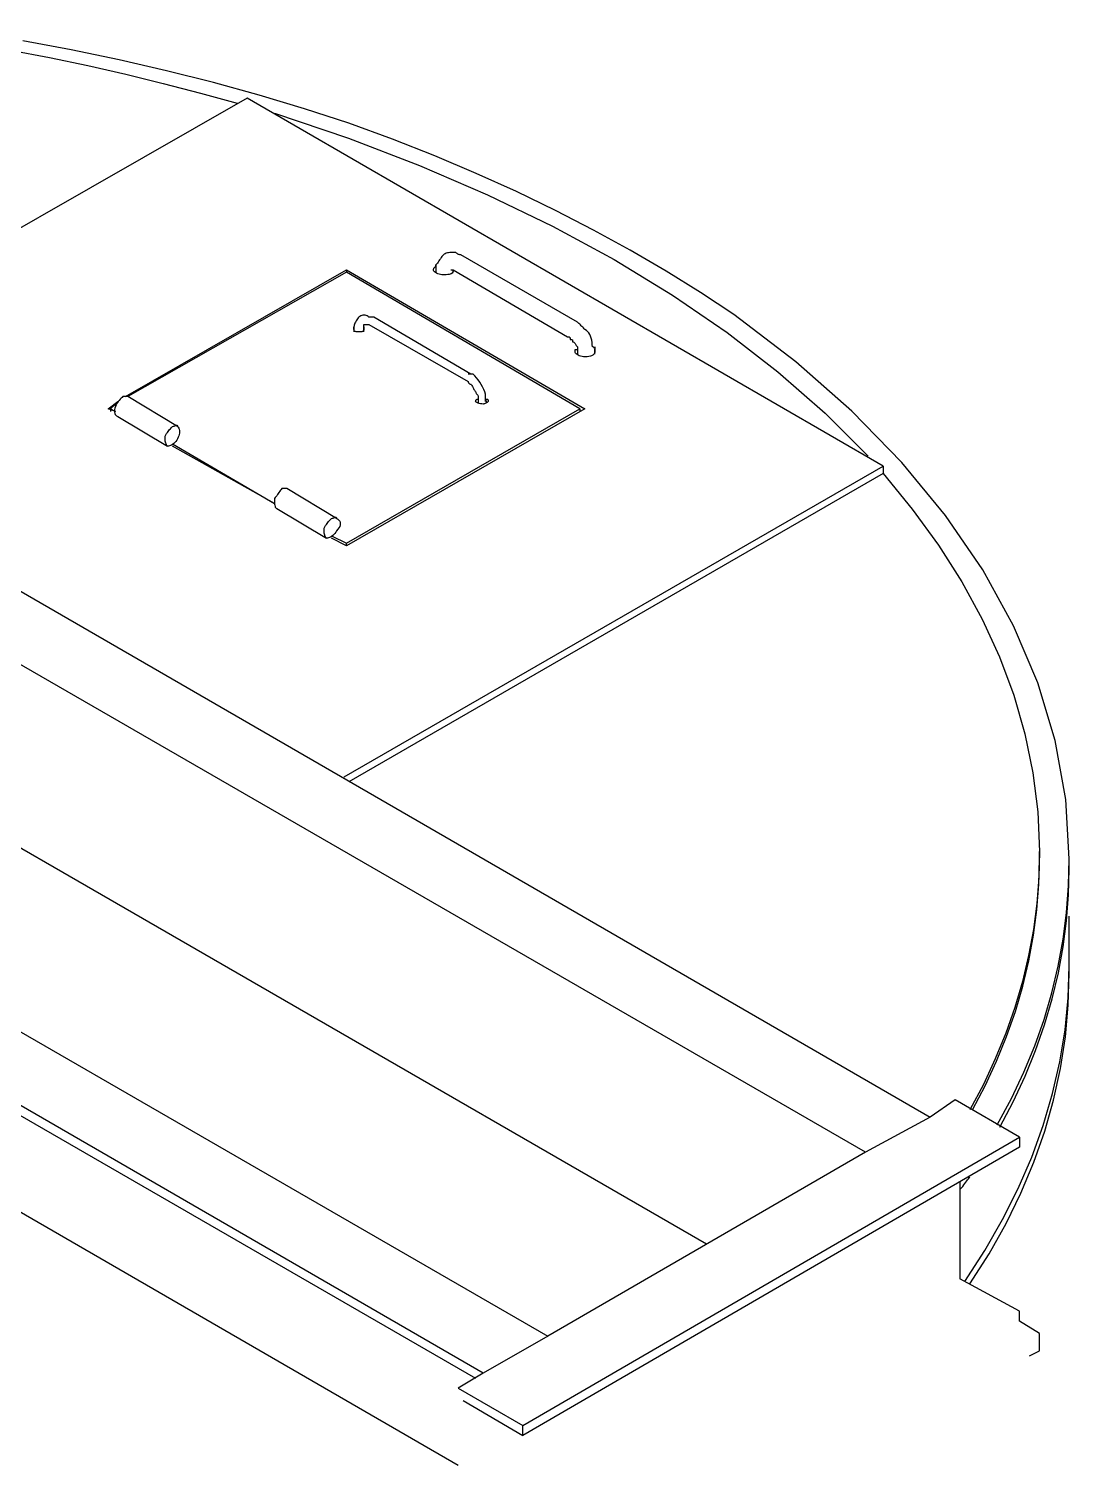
# Model space of a CAD drawing. Header units: metres. Extents: x 20 to 415, y 5 to 292.
# Drawn here: x 178.26 to 185.28, y 112.05 to 121.74 of the extents above; entities that cross this region are included whole.
import ezdxf

# ---------------------------------------------------------------- set-up
doc = ezdxf.new("R2010")
doc.units = ezdxf.units.M
doc.layers.add('ОБОРУДОВАНИЕ', color=8, linetype='Continuous')

msp = doc.modelspace()

# ---------------------------------------------------------------- linework, layer by layer
at = {"layer": 'ОБОРУДОВАНИЕ'}
for points in [[(177.0703, 121.7353), (177.3408, 121.7072), (177.6092, 121.6735), (177.8754, 121.6341), (178.1394, 121.5897), (178.4009, 121.5405), (178.6598, 121.4867), (178.9161, 121.4287), (179.1697, 121.3669), (179.4205, 121.3013), (179.6684, 121.2325)], [(185.2836, 116.1368), (185.2596, 116.5374), (185.1882, 116.9339), (185.0704, 117.3248), (184.9071, 117.7089), (184.6991, 118.0854), (184.4474, 118.4528), (184.1527, 118.81), (183.8161, 119.1557), (183.4385, 119.4885), (183.0208, 119.8077), (182.7955, 119.9565), (182.5623, 120.1012), (182.3213, 120.2417), (182.0725, 120.3779), (181.8161, 120.5097), (181.5521, 120.6369), (181.2805, 120.7594), (181.0018, 120.8773), (180.7158, 120.9902), (180.4227, 121.0984), (180.123, 121.1959), (179.8177, 121.2874), (179.5073, 121.3729), (179.192, 121.4524), (178.8722, 121.5258), (178.5484, 121.5932), (178.221, 121.6545)], [(179.7354, 121.266), (176.9194, 119.6568)], [(184.0265, 118.7852), (179.7354, 121.266)], [(179.9198, 121.1654), (180.4185, 120.9971), (180.898, 120.8139), (181.3575, 120.6161), (181.7958, 120.4043), (182.212, 120.1786), (182.6051, 119.9393), (182.974, 119.6867), (183.3178, 119.4212), (183.6354, 119.1429), (183.9259, 118.8523)], [(180.9926, 120.1094), (180.9931, 120.1139), (180.9944, 120.1178), (180.9963, 120.121), (180.9984, 120.1237), (181.001, 120.1262), (181.0035, 120.1287), (181.0058, 120.1315), (181.0077, 120.1347), (181.0088, 120.1384), (181.0093, 120.1429)], [(181.177, 120.21), (181.1764, 120.21), (181.1751, 120.2101), (181.1729, 120.2105), (181.1699, 120.2112), (181.1666, 120.2122), (181.1625, 120.2137), (181.1582, 120.2159), (181.1533, 120.2185), (181.1485, 120.2222), (181.1434, 120.2267), (181.1334, 120.2267), (181.1235, 120.2266), (181.1138, 120.2264), (181.1044, 120.2257), (181.0953, 120.2247), (181.0868, 120.2232), (181.0787, 120.221), (181.0715, 120.2182), (181.0652, 120.2145), (181.0596, 120.21), (181.0546, 120.2044), (181.0496, 120.1982), (181.0445, 120.1914), (181.0395, 120.184), (181.0345, 120.1765), (181.0295, 120.1689), (181.0244, 120.1617), (181.0194, 120.1548), (181.0144, 120.1485), (181.0093, 120.1429), (181.0093, 120.1379), (181.0093, 120.133), (181.0093, 120.1284), (181.0093, 120.124), (181.0093, 120.12), (181.0093, 120.1164), (181.0093, 120.1136), (181.0093, 120.1113), (181.0093, 120.1099), (181.0093, 120.1094)], [(181.9648, 119.7574), (181.177, 120.21)], [(178.9141, 119.2546), (180.4059, 120.1094)], [(180.4059, 120.0926), (178.9309, 119.2546)], [(180.4059, 120.1094), (182.0151, 119.1707)], [(180.4059, 120.1094), (180.4059, 120.0926)], [(181.9815, 119.1707), (180.4059, 120.0926)], [(181.1267, 120.1094), (181.1257, 120.1004), (181.123, 120.0931), (181.1186, 120.0875), (181.1128, 120.0831), (181.1057, 120.0801), (181.0977, 120.0781), (181.089, 120.0769), (181.0796, 120.0762), (181.0697, 120.0759), (181.0596, 120.0759), (181.0496, 120.0764), (181.0398, 120.0777), (181.0305, 120.0799), (181.0216, 120.0829), (181.0135, 120.0864), (181.0065, 120.0905), (181.0008, 120.0948), (180.9964, 120.0995), (180.9936, 120.1044), (180.9926, 120.1094)], [(181.0093, 120.1094), (181.0093, 120.0926)], [(181.1099, 120.1094), (181.1267, 120.1094)], [(181.1267, 120.0926), (181.1267, 120.1094)], [(181.1267, 120.1094), (181.8977, 119.6568)], [(180.5903, 119.7909), (180.5858, 119.7909), (180.5821, 119.7909), (180.5789, 119.7909), (180.576, 119.7909), (180.5735, 119.7909), (180.571, 119.7909), (180.5683, 119.7909), (180.5651, 119.7909), (180.5613, 119.7909), (180.5568, 119.7909), (180.5512, 119.7955), (180.545, 119.799), (180.538, 119.8015), (180.5308, 119.803), (180.5232, 119.8035), (180.5157, 119.803), (180.5085, 119.8015), (180.5016, 119.799), (180.4953, 119.7955), (180.4897, 119.7909), (180.4847, 119.7854), (180.4798, 119.7792), (180.4751, 119.7723), (180.4708, 119.765), (180.4667, 119.7574), (180.4632, 119.7499), (180.4604, 119.7427), (180.458, 119.7358), (180.4567, 119.7294), (180.4562, 119.7239), (180.4562, 119.7234), (180.4562, 119.7222), (180.4562, 119.7204), (180.4562, 119.718), (180.4562, 119.7155), (180.4562, 119.713), (180.4562, 119.7108), (180.4562, 119.709), (180.4562, 119.7076), (180.4562, 119.7071)], [(181.244, 119.4054), (180.5903, 119.7909)], [(182.0821, 119.5563), (182.0821, 119.5613), (182.0819, 119.5662), (182.0816, 119.5708), (182.0811, 119.5754), (182.0801, 119.5794), (182.0784, 119.5829), (182.0764, 119.5858), (182.0736, 119.5879), (182.0699, 119.5893), (182.0653, 119.5898), (182.0648, 119.6049), (182.0633, 119.6198), (182.0608, 119.6342), (182.0573, 119.648), (182.0528, 119.661), (182.0472, 119.6731), (182.0407, 119.684), (182.0331, 119.6934), (182.0246, 119.7011), (182.0151, 119.7071), (182.01, 119.7122), (182.005, 119.7172), (182, 119.7222), (181.9949, 119.7272), (181.9899, 119.7323), (181.9849, 119.7373), (181.9798, 119.7423), (181.9748, 119.7474), (181.9698, 119.7524), (181.9648, 119.7574)], [(180.4562, 119.7071), (180.4562, 119.7076), (180.4562, 119.709), (180.4562, 119.7108), (180.4562, 119.713), (180.4562, 119.7155), (180.4562, 119.718), (180.4562, 119.7204), (180.4562, 119.7222), (180.4562, 119.7234), (180.4562, 119.7239)], [(180.5232, 119.7071), (180.5227, 119.7026), (180.5214, 119.6989), (180.5192, 119.6961), (180.5164, 119.6941), (180.5128, 119.6925), (180.5088, 119.6915), (180.5043, 119.6909), (180.4996, 119.6905), (180.4947, 119.6904), (180.4897, 119.6904), (180.4847, 119.6904), (180.4798, 119.6905), (180.4751, 119.6909), (180.4708, 119.6915), (180.4667, 119.6925), (180.4632, 119.6941), (180.4604, 119.6961), (180.458, 119.6989), (180.4567, 119.7026), (180.4562, 119.7071)], [(180.4562, 119.7071), (180.4562, 119.6904)], [(180.5232, 119.7071), (180.5232, 119.7076), (180.5232, 119.709), (180.5232, 119.7108), (180.5232, 119.713), (180.5232, 119.7155), (180.5232, 119.718), (180.5232, 119.7204), (180.5232, 119.7222), (180.5232, 119.7234), (180.5232, 119.7239), (180.5232, 119.7244), (180.5232, 119.7257), (180.5232, 119.7276), (180.5232, 119.7298), (180.5232, 119.7323), (180.5232, 119.7348), (180.5232, 119.7371), (180.5232, 119.739), (180.5232, 119.7401), (180.54, 119.7406), (180.5445, 119.7406), (180.5482, 119.7406), (180.5511, 119.7406), (180.5532, 119.7406), (180.5548, 119.7406), (180.5558, 119.7406), (180.5563, 119.7406), (180.5566, 119.7406), (180.5568, 119.7406), (180.5568, 119.7406)], [(180.5232, 119.7239), (180.5232, 119.7234), (180.5232, 119.7222), (180.5232, 119.7204), (180.5232, 119.718), (180.5232, 119.7155), (180.5232, 119.713), (180.5232, 119.7108), (180.5232, 119.709), (180.5232, 119.7076), (180.5232, 119.7071)], [(180.5232, 119.6904), (180.5232, 119.7071)], [(180.5232, 119.7071), (180.5232, 119.7071), (180.5232, 119.7071)], [(180.5568, 119.7406), (181.2272, 119.3551)], [(180.5568, 119.7406), (180.5568, 119.7406), (180.5568, 119.7406)], [(181.8977, 119.6568), (181.9022, 119.6568), (181.9059, 119.6567), (181.9088, 119.6563), (181.9109, 119.6558), (181.9125, 119.6548), (181.9135, 119.6533), (181.914, 119.6511), (181.9143, 119.6483), (181.9145, 119.6446), (181.9145, 119.6401), (181.919, 119.6401), (181.9227, 119.6399), (181.9255, 119.6397), (181.9275, 119.6391), (181.9292, 119.6381), (181.9302, 119.6366), (181.9307, 119.6344), (181.9311, 119.6315), (181.9312, 119.6278), (181.9312, 119.6233), (181.9358, 119.6228), (181.9396, 119.6215), (181.9426, 119.6193), (181.9455, 119.6164), (181.948, 119.6129), (181.9505, 119.6089), (181.9534, 119.6045), (181.9566, 119.5997), (181.9602, 119.5948), (181.9648, 119.5898), (181.9648, 119.5853), (181.9648, 119.5816), (181.9648, 119.5784), (181.9648, 119.5755), (181.9648, 119.573), (181.9648, 119.5705), (181.9648, 119.5678), (181.9648, 119.5646), (181.9648, 119.5608), (181.9648, 119.5563)], [(181.948, 119.5563), (181.948, 119.5608), (181.9482, 119.5645), (181.9485, 119.5673), (181.949, 119.5695), (181.9502, 119.571), (181.9517, 119.572), (181.9537, 119.5725), (181.9566, 119.5729), (181.9602, 119.573), (181.9648, 119.573)], [(182.0821, 119.5563), (182.0816, 119.5512), (182.0799, 119.5464), (182.0771, 119.5417), (182.073, 119.5373), (182.0675, 119.5333), (182.0603, 119.5298), (182.0518, 119.5269), (182.0414, 119.5246), (182.0291, 119.5232), (182.0151, 119.5227), (182.005, 119.5232), (181.9953, 119.5246), (181.9857, 119.5269), (181.977, 119.5298), (181.969, 119.5333), (181.9619, 119.5373), (181.9562, 119.5417), (181.9517, 119.5464), (181.949, 119.5512), (181.948, 119.5563)], [(181.9648, 119.5563), (181.9648, 119.5395)], [(182.0821, 119.5898), (182.0821, 119.5853), (182.0821, 119.5816), (182.0821, 119.5784), (182.0821, 119.5755), (182.0821, 119.573), (182.0821, 119.5705), (182.0821, 119.5678), (182.0821, 119.5646), (182.0821, 119.5608), (182.0821, 119.5563)], [(182.0821, 119.5395), (182.0821, 119.5563)], [(181.244, 119.4054), (181.2272, 119.4054)], [(181.3446, 119.221), (181.3446, 119.2261), (181.3446, 119.2309), (181.3446, 119.2356), (181.3446, 119.2401), (181.3446, 119.2442), (181.3446, 119.2477), (181.3446, 119.2505), (181.3446, 119.2527), (181.3446, 119.2541), (181.3446, 119.2546), (181.3432, 119.2701), (181.339, 119.2864), (181.3328, 119.303), (181.3248, 119.3198), (181.3152, 119.3364), (181.3047, 119.3523), (181.2936, 119.3675), (181.2824, 119.3818), (181.2713, 119.3945), (181.2608, 119.4054), (181.2603, 119.4054), (181.2591, 119.4054), (181.2571, 119.4054), (181.2549, 119.4054), (181.2524, 119.4054), (181.2499, 119.4054), (181.2477, 119.4054), (181.2459, 119.4054), (181.2445, 119.4054), (181.244, 119.4054)], [(181.2272, 119.3551), (181.2272, 119.3546), (181.2274, 119.3534), (181.2277, 119.3516), (181.2284, 119.3493), (181.2294, 119.3467), (181.2309, 119.3442), (181.2331, 119.342), (181.2358, 119.3402), (181.2395, 119.3389), (181.244, 119.3384), (181.2485, 119.3333), (181.2524, 119.3283), (181.2556, 119.3233), (181.2583, 119.3182), (181.2608, 119.3132), (181.2633, 119.3082), (181.2661, 119.3032), (181.2693, 119.2981), (181.273, 119.2931), (181.2775, 119.2881), (181.278, 119.2836), (181.2794, 119.2799), (181.2812, 119.2767), (181.2834, 119.2738), (181.2859, 119.2713), (181.2884, 119.2688), (181.2908, 119.2661), (181.2926, 119.2629), (181.2938, 119.2591), (181.2943, 119.2546), (181.2943, 119.25), (181.2943, 119.2463), (181.2943, 119.2432), (181.2943, 119.2403), (181.2943, 119.2378), (181.2943, 119.2353), (181.2943, 119.2326), (181.2943, 119.2294), (181.2943, 119.2256), (181.2943, 119.221)], [(178.7968, 119.1707), (178.8638, 119.221)], [(178.8471, 119.154), (178.7968, 119.1707)], [(178.8471, 119.2043), (178.8135, 119.1707)], [(178.8135, 119.1707), (178.8135, 119.154)], [(178.8135, 119.1707), (178.8471, 119.154)], [(178.8973, 119.2546), (178.8918, 119.249), (178.8856, 119.2428), (178.8791, 119.2359), (178.8724, 119.2286), (178.866, 119.221), (178.86, 119.2135), (178.8548, 119.2063), (178.8507, 119.1994), (178.8481, 119.193), (178.8471, 119.1875), (178.843, 119.1774), (178.8407, 119.1677), (178.8402, 119.1583), (178.8409, 119.1495), (178.8429, 119.1414), (178.8459, 119.1344), (178.8497, 119.1287), (178.8541, 119.1243), (178.8588, 119.1215), (178.8638, 119.1205)], [(178.9309, 119.2546), (178.9303, 119.2546), (178.929, 119.2546), (178.9268, 119.2546), (178.9238, 119.2546), (178.9205, 119.2546), (178.9164, 119.2546), (178.9119, 119.2546), (178.9072, 119.2546), (178.9024, 119.2546), (178.8973, 119.2546)], [(179.2661, 119.0534), (178.9309, 119.2546)], [(182.0151, 119.1707), (180.4059, 118.2488)], [(180.4059, 118.2656), (181.9815, 119.1707)], [(181.2775, 119.221), (181.278, 119.2256), (181.2794, 119.2292), (181.2812, 119.2321), (181.2834, 119.2343), (181.2859, 119.2358), (181.2884, 119.2368), (181.2908, 119.2373), (181.2926, 119.2376), (181.2938, 119.2378), (181.2943, 119.2378)], [(181.3613, 119.221), (181.3608, 119.2205), (181.3595, 119.2194), (181.3573, 119.2175), (181.3543, 119.2152), (181.3509, 119.2126), (181.3469, 119.2101), (181.3424, 119.208), (181.3377, 119.2061), (181.3328, 119.2048), (181.3278, 119.2043), (181.3182, 119.2048), (181.3097, 119.2061), (181.3022, 119.208), (181.2956, 119.2101), (181.2901, 119.2126), (181.2856, 119.2152), (181.282, 119.2175), (181.2795, 119.2194), (181.278, 119.2205), (181.2775, 119.221)], [(181.2934, 119.2279), (181.2934, 119.2133)], [(181.3446, 119.2378), (181.3491, 119.2378), (181.3528, 119.2376), (181.3556, 119.2373), (181.3577, 119.2368), (181.3593, 119.2358), (181.3603, 119.2343), (181.3608, 119.2321), (181.3612, 119.2292), (181.3613, 119.2256), (181.3613, 119.221)], [(181.3504, 119.2135), (181.3504, 119.2279)], [(181.9815, 119.1707), (181.9815, 119.154)], [(178.8638, 119.1205), (179.199, 118.9193)], [(179.199, 118.9193), (179.1945, 118.9243), (179.1908, 118.9295), (179.188, 118.9349), (179.186, 118.9406), (179.1843, 118.9466), (179.1833, 118.9532), (179.1828, 118.9604), (179.1825, 118.9681), (179.1823, 118.9768), (179.1823, 118.9864), (179.1873, 118.9959), (179.1923, 119.0046), (179.1974, 119.0125), (179.2024, 119.0197), (179.2074, 119.0263), (179.2124, 119.0323), (179.2175, 119.038), (179.2225, 119.0432), (179.2276, 119.0484), (179.2326, 119.0534)], [(179.2661, 119.0534), (179.2706, 119.0479), (179.2741, 119.0415), (179.2767, 119.0343), (179.2782, 119.0264), (179.2787, 119.0179), (179.2782, 119.0088), (179.2767, 118.9993), (179.2741, 118.9895), (179.2706, 118.9797), (179.2661, 118.9696), (179.2606, 118.96), (179.2544, 118.9515), (179.2475, 118.944), (179.2401, 118.9374), (179.2326, 118.9319), (179.225, 118.9274), (179.2178, 118.9238), (179.211, 118.9213), (179.2046, 118.9198), (179.199, 118.9193)], [(179.2326, 119.0534), (179.2376, 119.0539), (179.2425, 119.0551), (179.2472, 119.0566), (179.2517, 119.0583), (179.2557, 119.0598), (179.2592, 119.0606), (179.2621, 119.0608), (179.2643, 119.0599), (179.2656, 119.0574), (179.2661, 119.0534)], [(179.2326, 118.9361), (179.9198, 118.5338)], [(179.9198, 118.5338), (179.2326, 118.9193)], [(180.3891, 116.69), (184.0265, 118.7852)], [(184.0265, 118.7852), (184.0265, 118.7349)], [(184.0265, 118.7349), (180.4227, 116.6565)], [(184.0265, 118.7349), (184.2231, 118.4962), (184.4003, 118.2527), (184.5577, 118.0051), (184.6951, 117.7537), (184.8123, 117.4987), (184.9087, 117.2409), (184.9843, 116.9803), (185.0387, 116.7176), (185.0714, 116.4531), (185.0825, 116.1871)], [(179.9701, 118.6344), (179.9651, 118.6288), (179.96, 118.6226), (179.955, 118.6158), (179.95, 118.6084), (179.9449, 118.6008), (179.9399, 118.5933), (179.9349, 118.5861), (179.9299, 118.5792), (179.9248, 118.5728), (179.9198, 118.5673), (179.9198, 118.5573), (179.92, 118.5475), (179.9203, 118.5382), (179.921, 118.5293), (179.922, 118.5212), (179.9235, 118.5142), (179.9255, 118.5085), (179.9284, 118.5041), (179.9321, 118.5013), (179.9366, 118.5003)], [(180.0036, 118.6344), (180.0031, 118.6344), (180.0018, 118.6344), (179.9996, 118.6344), (179.9966, 118.6344), (179.9932, 118.6344), (179.9892, 118.6344), (179.9847, 118.6344), (179.98, 118.6344), (179.9751, 118.6344), (179.9701, 118.6344)], [(180.3389, 118.4332), (180.0036, 118.6344)], [(179.9366, 118.5003), (180.2718, 118.2991)], [(180.2718, 118.2991), (180.2673, 118.3041), (180.2636, 118.3093), (180.2607, 118.3147), (180.2587, 118.3204), (180.2572, 118.3264), (180.2562, 118.333), (180.2555, 118.34), (180.2552, 118.3479), (180.2551, 118.3566), (180.2551, 118.3662), (180.2601, 118.3757), (180.2651, 118.3844), (180.2701, 118.3923), (180.2752, 118.3995), (180.2802, 118.4061), (180.2852, 118.4121), (180.2902, 118.4176), (180.2953, 118.423), (180.3003, 118.4282), (180.3053, 118.4332)], [(180.3389, 118.4332), (180.3479, 118.4277), (180.3549, 118.4213), (180.36, 118.4141), (180.363, 118.4062), (180.364, 118.3977), (180.363, 118.3886), (180.36, 118.3791), (180.3549, 118.3694), (180.3479, 118.3595), (180.3389, 118.3494), (180.3333, 118.3399), (180.3271, 118.3313), (180.3202, 118.3238), (180.3129, 118.3172), (180.3053, 118.3117), (180.2978, 118.3072), (180.2906, 118.3036), (180.2835, 118.3011), (180.2773, 118.2996), (180.2718, 118.2991)], [(180.3053, 118.4332), (180.3104, 118.4337), (180.3152, 118.4349), (180.3199, 118.4364), (180.3244, 118.4381), (180.3285, 118.4396), (180.332, 118.4404), (180.3348, 118.4406), (180.337, 118.4398), (180.3384, 118.4374), (180.3389, 118.4332)], [(180.3053, 118.3159), (180.4059, 118.2656)], [(180.4059, 118.2488), (180.3053, 118.2991)], [(180.4059, 118.2488), (180.4059, 118.2656)], [(178.1095, 117.9974), (184.3449, 114.3936)], [(181.3278, 112.6671), (172.7457, 117.6286)], [(183.9091, 114.1589), (177.7743, 117.6957)], [(172.7625, 117.5448), (181.2775, 112.6336)], [(182.8364, 113.5387), (176.8189, 117.0085)], [(173.2151, 116.6397), (181.1602, 112.0469)], [(175.6288, 116.4553), (181.7636, 112.9186)], [(185.0825, 116.1871), (185.078, 116.0111), (185.0642, 115.8353), (185.0412, 115.6596), (185.0091, 115.4843), (184.9673, 115.3093), (184.916, 115.1348), (184.855, 114.961), (184.7843, 114.7877), (184.7037, 114.6154), (184.6132, 114.4439)], [(185.0825, 116.1368), (185.0825, 116.1871)], [(184.6299, 114.4439), (184.7159, 114.6063), (184.7928, 114.7712), (184.8607, 114.9384), (184.9196, 115.1075), (184.9693, 115.2778), (185.0101, 115.4493), (185.0418, 115.6212), (185.0644, 115.7934), (185.078, 115.9655), (185.0825, 116.1368)], [(184.6299, 114.4439), (184.7159, 114.6063), (184.7928, 114.7712), (184.8607, 114.9384), (184.9196, 115.1075), (184.9693, 115.2778), (185.0101, 115.4493), (185.0418, 115.6212), (185.0644, 115.7934), (185.078, 115.9655), (185.0825, 116.1368)], [(184.7975, 114.3433), (184.8926, 114.5198), (184.9769, 114.6972), (185.0503, 114.8755), (185.1135, 115.0544), (185.1663, 115.2339), (185.209, 115.4139), (185.242, 115.5943), (185.2654, 115.7749), (185.2791, 115.9558), (185.2836, 116.1368)], [(184.8143, 114.3266), (184.9048, 114.498), (184.9854, 114.6703), (185.0562, 114.8435), (185.117, 115.0175), (185.1685, 115.192), (185.2102, 115.367), (185.2424, 115.5423), (185.2654, 115.718), (185.2791, 115.8938), (185.2836, 116.0698)], [(185.2836, 116.0698), (185.2836, 116.1368)], [(185.2836, 115.4161), (185.2836, 115.4508), (185.2836, 115.4848), (185.2836, 115.5182), (185.2836, 115.551), (185.2836, 115.5837), (185.2836, 115.6164), (185.2836, 115.6494), (185.2836, 115.6828), (185.2836, 115.7166), (185.2836, 115.7513)], [(184.5796, 113.2873), (184.7134, 113.4945), (184.8331, 113.7035), (184.9386, 113.914), (185.0302, 114.1259), (185.1076, 114.3391), (185.171, 114.5533), (185.2203, 114.7684), (185.2555, 114.984), (185.2766, 115.1998), (185.2836, 115.4161)], [(185.2836, 115.3658), (185.2836, 115.4161)], [(184.6132, 113.2706), (184.7419, 113.4727), (184.8567, 113.6767), (184.9576, 113.8825), (185.0448, 114.0902), (185.1182, 114.2994), (185.178, 114.5101), (185.2243, 114.7221), (185.2573, 114.9355), (185.2771, 115.1501), (185.2836, 115.3658)], [(184.5126, 114.5109), (184.3449, 114.3936)], [(184.9484, 114.2595), (184.5126, 114.5109)], [(184.3449, 114.3936), (183.9091, 114.1589)], [(181.596, 112.3151), (184.9484, 114.2595)], [(184.9484, 114.2595), (184.9484, 114.1925)], [(184.9484, 114.1925), (181.596, 112.2481)], [(183.9091, 114.1589), (181.7636, 112.9186)], [(184.5461, 113.9075), (184.5557, 113.9176), (184.5644, 113.9275), (184.5722, 113.9372), (184.5795, 113.9467), (184.586, 113.9558), (184.592, 113.9643), (184.5977, 113.9722), (184.6029, 113.9794), (184.6081, 113.9858), (184.6132, 113.9913)], [(184.5461, 113.9578), (184.5461, 113.3041)], [(184.9484, 113.0862), (184.5461, 113.3041)], [(184.9484, 113.0191), (184.9484, 113.0862)], [(185.0825, 112.9353), (184.9484, 113.0191)], [(181.7636, 112.9186), (181.3278, 112.6671)], [(185.0825, 112.818), (185.0825, 112.9353)], [(185.0154, 112.7845), (185.0825, 112.818)], [(181.3278, 112.6671), (181.1602, 112.5666)], [(181.1602, 112.5666), (181.596, 112.3151)], [(181.1937, 112.4827), (181.596, 112.2481)], [(181.596, 112.2481), (181.596, 112.3151)]]:
    msp.add_lwpolyline(points, dxfattribs=at)

doc.saveas('drawing.dxf')
